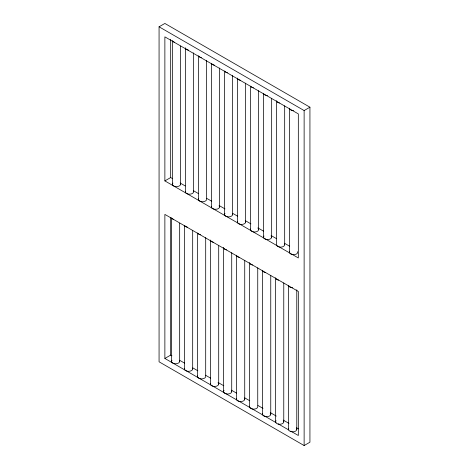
<?xml version="1.0" encoding="UTF-8"?>
<svg xmlns="http://www.w3.org/2000/svg" width="469" height="469" viewBox="0 0 469 469"><rect width="100%" height="100%" fill="white"/><g stroke="black" fill="none" stroke-linecap="round" stroke-linejoin="round"><path stroke-width="0.7" d="M159.067 26.797L164.871 23.45L309.933 107.202L309.933 442.203L304.129 445.55L159.067 361.798L159.067 26.797L304.129 110.549L309.933 107.202M164.871 180.899L298.325 257.95L298.325 113.897L164.871 36.852L164.871 180.899L170.675 177.552L172.569 178.642M290.739 431.117L298.325 435.502L298.325 291.448L164.871 214.403L164.871 358.451L170.675 355.103L171.941 355.83M180.155 183.021L185.208 185.941M193.421 190.684L198.481 193.603M206.694 198.346L211.748 201.265M219.334 205.645L225.02 208.928M232.606 213.307L237.66 216.227M245.24 220.6L250.933 223.889M257.88 227.899L263.572 231.182M271.152 235.561L276.206 238.481M284.425 243.223L289.479 246.143M179.527 360.215L184.587 363.135M192.812 367.884L197.871 370.803M205.463 375.182L210.522 378.108M218.108 382.487L223.801 385.776M231.393 390.155L236.452 393.081M244.677 397.823L249.737 400.749M257.956 405.492L263.015 408.417M270.607 412.796L276.3 416.085M283.258 420.101L288.951 423.384M296.537 427.769L298.436 428.865M164.871 358.451L276.188 422.721M278.088 423.818L288.84 430.02M304.129 110.549L304.129 445.55M296.777 289.789L296.777 429.452M289.484 108.263L289.484 252.31M288.576 429.452L288.576 285.404A4.104 2.368 0 0 0 292.679 287.773M284.677 105.818L284.677 244.748M283.768 282.959L283.768 421.889M276.47 100.7L276.47 244.748A4.104 2.368 0 0 0 281.107 247.099A4.104 2.368 0 0 0 284.536 244.138M275.561 421.889L275.561 277.841A4.104 2.368 0 0 0 278.604 280.128M271.662 98.255L271.662 237.185M270.754 275.397L270.754 414.326M263.461 93.87L263.461 237.185M262.552 414.326L262.552 270.279A4.104 2.368 0 0 0 265.589 272.565M258.654 90.693L258.654 229.622M257.745 267.834L257.745 406.764A4.104 2.368 0 0 1 253.108 409.115A4.104 2.368 0 0 1 249.678 406.154M250.446 86.308L250.446 229.622M249.537 406.764L249.537 262.716A4.104 2.368 0 0 0 252.58 265.003M245.639 83.13L245.639 222.06M244.73 260.272L244.73 399.201M237.431 222.06L237.431 78.012A4.104 2.368 0 0 0 240.474 80.299M236.528 399.201L236.528 255.154A4.104 2.368 0 0 0 239.565 257.44M232.63 75.568L232.63 214.497M231.721 252.709L231.721 391.638M224.422 71.182L224.422 214.497M223.514 391.638L223.514 247.591A4.104 2.368 0 0 0 226.556 249.877M219.615 68.005L219.615 206.935M218.706 245.879L218.706 384.076M211.408 63.62L211.408 206.935M210.499 240.028L210.499 384.076M206.606 60.442L206.606 199.378A4.104 2.368 0 0 1 201.963 201.723A4.104 2.368 0 0 1 198.539 198.762M205.698 237.584L205.698 376.513A4.104 2.368 0 0 1 201.054 378.864A4.104 2.368 0 0 1 197.631 375.904M198.399 56.057L198.399 199.378M197.49 233.199L197.49 376.513M193.591 52.88L193.591 191.815M192.683 230.754L192.683 368.951M185.384 47.762L185.384 191.815M184.475 225.636L184.475 368.951M180.577 46.05L180.577 184.253M179.668 223.191L179.668 361.388M172.375 40.932L172.375 184.253M171.466 218.073L171.466 361.388M170.675 39.349L170.675 177.552M170.675 217.634L170.675 355.103M297.551 251.701A4.104 2.368 0 0 1 293.588 254.679A4.104 2.368 0 0 1 289.625 251.701M179.533 360.778A4.104 2.368 0 0 1 175.031 363.739A4.104 2.368 0 0 1 172.017 360.204M173.518 219.392A4.104 2.368 0 0 1 171.607 217.956M218.155 382.892A4.104 2.368 0 0 1 215.142 386.427A4.104 2.368 0 0 1 210.64 383.466M213.542 242.315A4.104 2.368 0 0 1 210.64 240.638M270.208 413.142A4.104 2.368 0 0 1 267.189 416.677A4.104 2.368 0 0 1 262.687 413.717M231.58 391.029A4.104 2.368 0 0 1 227.078 393.989A4.104 2.368 0 0 1 224.065 390.454M283.628 421.273A4.104 2.368 0 0 1 279.131 424.24A4.104 2.368 0 0 1 276.112 420.705M244.589 398.591A4.104 2.368 0 0 1 240.626 401.57A4.104 2.368 0 0 1 236.663 398.591M296.643 428.836A4.104 2.368 0 0 1 292.679 431.82A4.104 2.368 0 0 1 288.716 428.836M200.533 234.752A4.104 2.368 0 0 1 197.631 233.075M192.542 368.341A4.104 2.368 0 0 1 188.579 371.319A4.104 2.368 0 0 1 184.616 368.341M187.518 227.189A4.104 2.368 0 0 1 184.616 225.513M293.588 110.631A4.104 2.368 0 0 1 289.625 108.872M279.512 102.987A4.104 2.368 0 0 1 276.61 101.31M271.117 236.001A4.104 2.368 0 0 1 267.559 239.553A4.104 2.368 0 0 1 264.006 236.001M267.559 95.506A4.104 2.368 0 0 1 263.596 93.747M258.102 228.438A4.104 2.368 0 0 1 255.083 231.973A4.104 2.368 0 0 1 250.587 229.013M253.489 87.861A4.104 2.368 0 0 1 250.587 86.185M245.498 221.45A4.104 2.368 0 0 1 241.535 224.428A4.104 2.368 0 0 1 237.572 221.45M232.489 213.887A4.104 2.368 0 0 1 227.987 216.848A4.104 2.368 0 0 1 224.973 213.313M227.465 72.736A4.104 2.368 0 0 1 224.563 71.065M219.064 205.75A4.104 2.368 0 0 1 216.051 209.285A4.104 2.368 0 0 1 211.548 206.325M214.45 65.173A4.104 2.368 0 0 1 211.548 63.503M201.441 57.611A4.104 2.368 0 0 1 198.539 55.94M193.451 191.2A4.104 2.368 0 0 1 189.488 194.184A4.104 2.368 0 0 1 185.525 191.2M188.427 50.048A4.104 2.368 0 0 1 185.525 48.377M180.442 183.637A4.104 2.368 0 0 1 175.939 186.598A4.104 2.368 0 0 1 172.92 183.068M174.427 42.251A4.104 2.368 0 0 1 172.516 40.815"/></g></svg>
